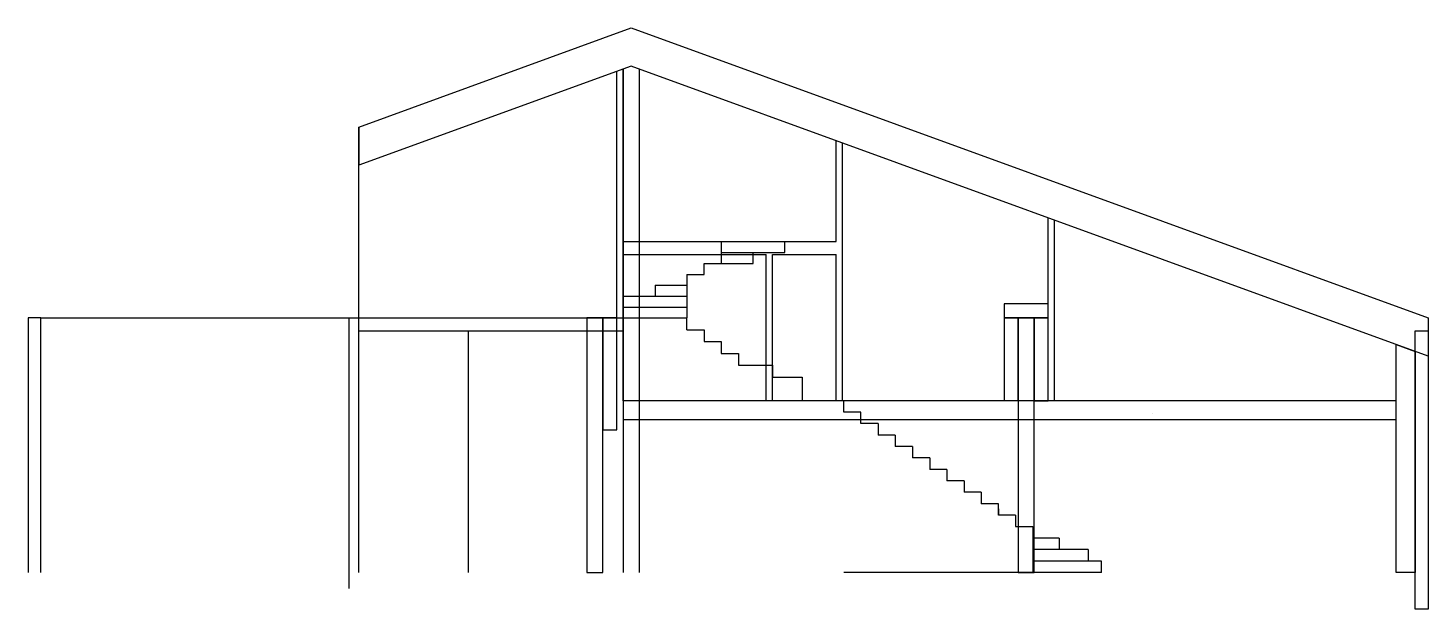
# Model space of a CAD drawing. Header units: centimetres. Extents: x -262314 to 1497847, y -126598 to 219599.
# Drawn here: x -262314 to -240314, y 11372 to 20503 of the extents above; entities that cross this region are included whole.
import ezdxf

# ---------------------------------------------------------------- set-up
doc = ezdxf.new("R2010")
doc.units = ezdxf.units.CM
for name, color, linetype in [('A-FP 1', 2, 'Continuous'), ('A-POTEAU', 44, 'Continuous'), ('A-Roof', 2, 'Continuous'), ('A-Wall', 30, 'Continuous'), ('I-Cloison', 11, 'Continuous'), ('I-STAIRS', 44, 'Continuous'), ('IS-Ouate', 253, 'Continuous'), ('Mur de soutenement', 1, 'Continuous')]:
    doc.layers.add(name, color=color, linetype=linetype)

msp = doc.modelspace()

# ---------------------------------------------------------------- linework, layer by layer
at = {"layer": 'A-FP 1'}
for p, q in [((-262114.27, 15946.04), (-257114.27, 15946.04)), ((-257114.27, 15946.04), (-252960.49, 15946.04)), ((-257114.27, 15746.04), (-252960.49, 15746.04))]:
    msp.add_line(p, q, dxfattribs=at)
at = {"layer": 'A-POTEAU'}
for p, q in [((-252960.49, 19857.89), (-252960.49, 15946.04)), ((-252960.49, 19857.89), (-252960.49, 11946.04)), ((-252710.49, 19857.89), (-252710.49, 11946.04))]:
    msp.add_line(p, q, dxfattribs=at)
at = {"layer": 'A-Roof'}
for q in [(-252835.49, 20503.39), (-257114.27, 18346.04)]:
    msp.add_line((-257114.27, 18946.04), q, dxfattribs=at)
for points in [[(-252835.49, 19903.39), (-257114.27, 18346.04), (-257114.27, 18946.04), (-252835.49, 20503.39), (-240314.27, 15946.04), (-240314.27, 15346.04)], [(-240514.27, 15418.83), (-240514.27, 11946.04), (-240814.27, 11946.04), (-240814.27, 15528.02)]]:
    msp.add_lwpolyline(points, close=True, dxfattribs=at)
at = {"layer": 'A-Wall'}
for p, q in [((-257114.27, 11946.04), (-257114.27, 18946.04)), ((-257274.27, 15946.04), (-257274.27, 11696.04))]:
    msp.add_line(p, q, dxfattribs=at)
at = {"layer": 'I-Cloison'}
for p, q in [((-253060.49, 14646.04), (-253060.49, 19821.5)), ((-252960.49, 14646.04), (-252960.49, 19857.89)), ((-249614.27, 17146.04), (-249614.27, 18730.96)), ((-249514.27, 14646.04), (-249514.27, 18694.57)), ((-246284.68, 14646.04), (-246284.68, 17519.09)), ((-246184.68, 14646.04), (-246184.68, 17482.69)), ((-252960.49, 17146.04), (-249614.27, 17146.04)), ((-252960.49, 16946.04), (-250714.27, 16946.04)), ((-250714.27, 14646.04), (-250714.27, 16946.04)), ((-250614.27, 14646.04), (-250614.27, 16946.04)), ((-250614.27, 16946.04), (-249614.27, 16946.04)), ((-249614.27, 14646.04), (-249614.27, 16946.04)), ((-249514.27, 14646.04), (-249514.27, 16746.04)), ((-255394.27, 11946.04), (-255394.27, 15746.04)), ((-240814.27, 14646.04), (-252960.49, 14646.04)), ((-240814.27, 14346.04), (-252960.49, 14346.04)), ((-244642.77, 14446.04), (-244642.77, 14446.04))]:
    msp.add_line(p, q, dxfattribs=at)
at = {"layer": 'I-STAIRS'}
for p, q in [((-251420.49, 17146.04), (-251420.49, 16803.18)), ((-251420.49, 17146.04), (-250420.49, 17146.04)), ((-251420.49, 16974.61), (-250420.49, 16974.61)), ((-250920.49, 16803.18), (-250920.49, 16974.61)), ((-250420.49, 16974.61), (-250420.49, 17146.04)), ((-251690.49, 16803.18), (-250920.49, 16803.18)), ((-251690.49, 16631.75), (-251690.49, 16803.18)), ((-251960.49, 16631.75), (-251690.49, 16631.75)), ((-251960.49, 16631.75), (-251960.49, 15946.04)), ((-252960.49, 16288.9), (-251960.49, 16288.9)), ((-252960.49, 16288.9), (-252960.49, 15946.04)), ((-252460.49, 16460.32), (-251960.49, 16460.32)), ((-252460.49, 16460.32), (-252460.49, 16288.9)), ((-252960.49, 16117.47), (-251960.49, 16117.47)), ((-252960.49, 14646.04), (-252960.49, 15946.04)), ((-252960.49, 15946.04), (-251960.49, 15946.04)), ((-251960.49, 15760.32), (-251960.49, 15946.04)), ((-249494.91, 14466.04), (-249494.91, 14646.04)), ((-249224.91, 14466.04), (-249494.91, 14466.04)), ((-249224.91, 14286.04), (-249224.91, 14466.04)), ((-248954.91, 14286.04), (-249224.91, 14286.04)), ((-248954.91, 14286.04), (-248954.91, 14106.04)), ((-248684.91, 14106.04), (-248954.91, 14106.04)), ((-248684.91, 14106.04), (-248684.91, 13926.04)), ((-248414.91, 13926.04), (-248684.91, 13926.04)), ((-248414.91, 13926.04), (-248414.91, 13746.04)), ((-248144.91, 13746.04), (-248414.91, 13746.04)), ((-248144.91, 13746.04), (-248144.91, 13566.04)), ((-247874.91, 13566.04), (-248144.91, 13566.04)), ((-247874.91, 13566.04), (-247874.91, 13386.04)), ((-247604.91, 13386.04), (-247874.91, 13386.04)), ((-247604.91, 13386.04), (-247604.91, 13206.04)), ((-247334.91, 13206.04), (-247604.91, 13206.04)), ((-247334.91, 13206.04), (-247334.91, 13026.04)), ((-247064.91, 13026.04), (-247334.91, 13026.04)), ((-247064.91, 12846.04), (-247064.91, 13026.04)), ((-247064.91, 12946.04), (-247064.91, 12846.04)), ((-246794.91, 12846.04), (-247064.91, 12846.04)), ((-246794.91, 12846.04), (-246794.91, 12666.04)), ((-246794.91, 12666.04), (-246524.91, 12666.04)), ((-246524.91, 12666.04), (-246524.91, 11946.04)), ((-246110.7, 12486.04), (-246524.91, 12486.04)), ((-246110.7, 12486.04), (-246110.7, 12306.04)), ((-245655.28, 12306.04), (-246524.91, 12306.04)), ((-245444.91, 12126.04), (-246524.91, 12126.04)), ((-245655.28, 12306.04), (-245655.28, 12126.04)), ((-245444.91, 11946.04), (-245444.91, 12126.04)), ((-245444.91, 11946.04), (-249494.91, 11946.04))]:
    msp.add_line(p, q, dxfattribs=at)
for points in [[(-251960.49, 15760.32), (-251690.49, 15760.32), (-251690.49, 15574.61), (-251420.49, 15574.61), (-251420.49, 15388.9), (-251150.49, 15388.9), (-251150.49, 15203.18)], [(-251150.49, 15203.18), (-250614.27, 15203.18), (-250614.27, 15017.47), (-250150.49, 15017.47), (-250150.49, 14646.04)]]:
    msp.add_lwpolyline(points, dxfattribs=at)
at = {"layer": 'IS-Ouate'}
for points in [[(-246974.68, 15946.38), (-246284.68, 15946.38), (-246284.68, 16166.38), (-246974.68, 16166.38)], [(-253060.49, 14186.04), (-253060.49, 15946.04), (-253280.49, 15946.04), (-253280.49, 14186.04)], [(-246974.68, 14646.38), (-246754.68, 14646.38), (-246754.68, 15946.38), (-246974.68, 15946.38)], [(-246504.68, 14646.04), (-246284.68, 14646.04), (-246284.68, 15946.04), (-246504.68, 15946.04)]]:
    msp.add_lwpolyline(points, close=True, dxfattribs=at)
at = {"layer": 'Mur de soutenement'}
for p, q in [((-262114.27, 15946.04), (-262314.27, 15946.04)), ((-262314.27, 15946.04), (-262314.27, 11946.04)), ((-262114.27, 11946.04), (-262114.27, 15946.04))]:
    msp.add_line(p, q, dxfattribs=at)
for points in [[(-253530.49, 11946.04), (-253280.49, 11946.04), (-253280.49, 15946.04), (-253530.49, 15946.04)], [(-253530.49, 11946.04), (-253280.49, 11946.04), (-253280.49, 15946.04), (-253530.49, 15946.04)], [(-246754.68, 11946.04), (-246504.68, 11946.04), (-246504.68, 15946.04), (-246754.68, 15946.04)], [(-240314.27, 11371.9), (-240514.27, 11371.9), (-240514.27, 15746.04), (-240314.27, 15746.04)]]:
    msp.add_lwpolyline(points, close=True, dxfattribs=at)

doc.saveas('drawing.dxf')
